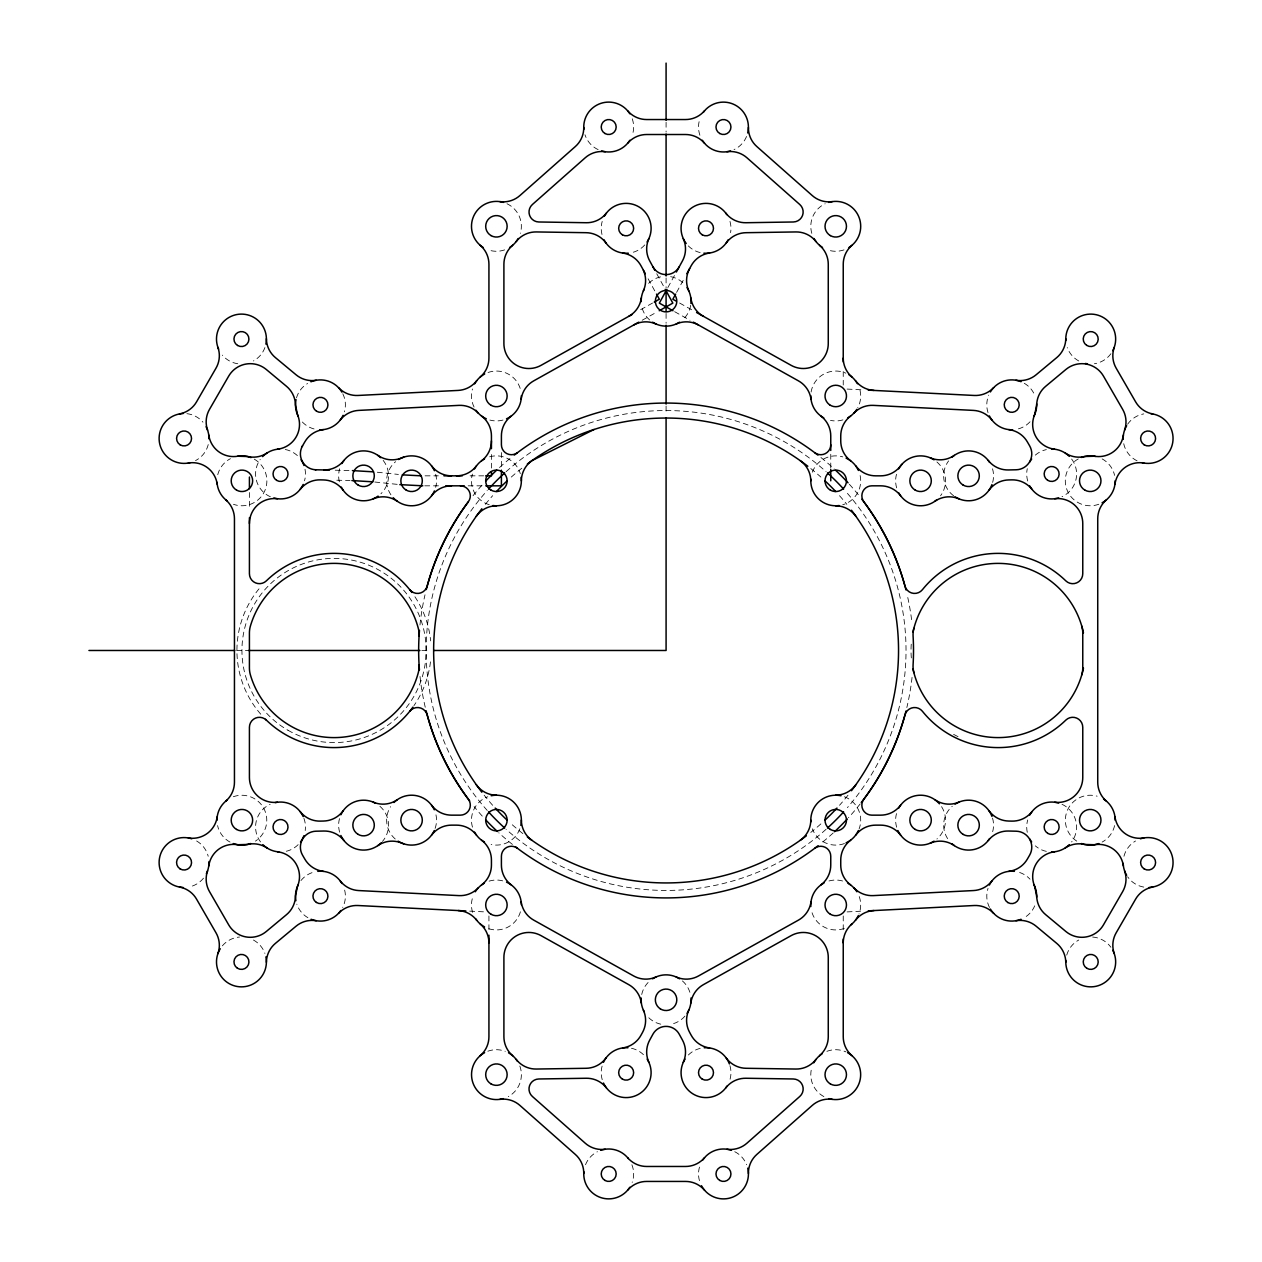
<?xml version="1.0" encoding="UTF-8"?>
<svg xmlns="http://www.w3.org/2000/svg" width="1262" height="1262" viewBox="0 0 1262 1262"><rect width="100%" height="100%" fill="white"/><g stroke="black" fill="none" stroke-linecap="round" stroke-linejoin="round"><path stroke-width="0.75" stroke-dasharray="5 3.75" d="M667.85 287.578L674.476 275.479M676.574 292.421L684.982 277.088M640.67 309.663L652.549 303.038M642.184 320.248L655.814 312.645M847.086 911.905L860.542 911.227M425.073 475.837L438.293 475.837M470.079 475.837L483.661 475.837M424.726 485.823L440.028 485.823M468.17 485.823L481.863 485.823M236.672 650.482L248.488 650.482M421.839 650.482L429.711 650.482M335.235 470.205L350.52 470.552M336.796 480.223L350.031 480.522M847.086 389.075L862.467 389.848M469.701 911.132L485.097 911.905M377.322 472.24L398.413 474.433M374.798 482.021L399.802 484.624M953.583 734.358L958.726 737.024M679.619 303.038L693.185 310.61M674.649 311.682L689.983 320.248M656.745 273.744L664.317 287.578M648.132 278.792L655.593 292.421M843.237 371.549L843.237 385.02M843.237 915.96L843.237 931.356M830.759 454.241L830.759 469.432M666.084 122.24L666.084 132.084M666.084 277.955L666.084 287.799M666.084 313.433L666.084 323.293M666.084 406.064L666.084 413.952M501.408 452.569L501.408 468.218M491.439 454.494L491.439 468.076M488.93 915.96L488.93 929.431M249.419 492.511L249.419 509.943M1071.627 459.021A24.956 24.956 0 0 1 1062.02 496.676M1027.71 481.011A24.956 24.956 0 0 1 1027.268 468.675M1035.313 455.125A24.956 24.956 0 0 1 1046.34 449.603M936.925 461.971A24.956 24.956 0 0 1 940.553 495.777M896.635 487.858A24.956 24.956 0 0 1 896.635 473.802M992.531 468.801A24.956 24.956 0 0 1 992.531 482.857M953.646 495.808A24.956 24.956 0 0 1 948.614 460.882M992.531 818.107A24.956 24.956 0 0 1 992.531 832.179M947.604 838.631A24.956 24.956 0 0 1 952.258 806.292M941.562 806.655A24.956 24.956 0 0 1 936.925 839.009M896.635 827.178A24.956 24.956 0 0 1 896.635 813.122M729.941 1065.617A24.956 24.956 0 0 1 729.389 1081.376M688.358 1055A24.956 24.956 0 0 1 700.694 1048.265M1062.02 804.304A24.956 24.956 0 0 1 1071.627 841.943M1046.34 851.377A24.956 24.956 0 0 1 1035.313 845.856M1027.268 832.305A24.956 24.956 0 0 1 1027.71 819.969M303.905 818.281A24.956 24.956 0 0 1 305.215 830.554M298.163 844.641A24.956 24.956 0 0 1 285.827 851.377M260.54 841.943A24.956 24.956 0 0 1 270.163 804.304M602.226 1079.673A24.956 24.956 0 0 1 602.226 1065.617M631.473 1048.265A24.956 24.956 0 0 1 645.024 1056.31M684.935 1016.131A24.956 24.956 0 0 1 671.384 1024.176M660.783 1024.176A24.956 24.956 0 0 1 648.447 1017.44M641.711 994.488A24.956 24.956 0 0 1 649.741 980.937M682.427 980.937A24.956 24.956 0 0 1 690.472 994.488M435.974 814.842A24.956 24.956 0 0 1 434.964 828.866M395.243 839.009A24.956 24.956 0 0 1 390.605 806.655M379.909 806.292A24.956 24.956 0 0 1 382.433 841.486M339.636 832.179A24.956 24.956 0 0 1 339.636 818.107M690.677 305.372A24.956 24.956 0 0 1 682.553 319.933M649.63 319.933A24.956 24.956 0 0 1 641.869 307.218M648.621 283.366A24.956 24.956 0 0 1 663.323 276.378M670.658 276.662A24.956 24.956 0 0 1 684.824 284.707M644.772 244.938A24.956 24.956 0 0 1 632.01 252.589M601.99 234.495A24.956 24.956 0 0 1 602.195 221.418M729.988 221.418A24.956 24.956 0 0 1 730.572 232.65M700.158 252.589A24.956 24.956 0 0 1 687.396 244.938M847.417 493.363A239.938 239.938 0 0 1 847.417 807.617M826.074 829.308A239.938 239.938 0 0 1 506.094 829.308M487.258 810.472A239.938 239.938 0 0 1 487.258 490.508M506.094 471.672A239.938 239.938 0 0 1 826.074 471.672M342.807 393.76A24.956 24.956 0 0 1 344.384 411.854M314.064 428.954A24.956 24.956 0 0 1 301.46 421.035M296.491 397.83A24.956 24.956 0 0 1 307.581 383.459M305.025 469.259A24.956 24.956 0 0 1 304.521 480.79M270.368 496.771A24.956 24.956 0 0 1 260.24 459.447M285.259 449.477A24.956 24.956 0 0 1 298.652 456.844M502.954 420.072A24.956 24.956 0 0 1 489.893 420.072M474.07 407.074A24.956 24.956 0 0 1 472.477 388.98M488.047 372.495A24.956 24.956 0 0 1 520.701 390.274M912.047 677.378A247.431 247.431 0 0 1 906.842 707.525M860.148 803.973A247.431 247.431 0 0 1 848.474 817.681M833.204 832.952A247.431 247.431 0 0 1 820.899 843.489M512.435 844.42A247.431 247.431 0 0 1 498.742 832.746M482.273 816.12A247.431 247.431 0 0 1 474.086 806.544M425.247 707.241A247.431 247.431 0 0 1 419.899 675.296M419.978 624.974A247.431 247.431 0 0 1 425.01 594.812M473.061 495.682A247.431 247.431 0 0 1 483.125 483.93M499.515 467.524A247.431 247.431 0 0 1 511.284 457.475M820.947 457.522A247.431 247.431 0 0 1 834.245 468.991M849.358 484.261A247.431 247.431 0 0 1 859.469 496.155M907.772 597.51A247.431 247.431 0 0 1 911.921 622.529M383.159 460.378A24.956 24.956 0 0 1 380.919 493.773M339.352 481.832A24.956 24.956 0 0 1 339.652 468.77M435.674 474.291A24.956 24.956 0 0 1 435.674 487.353M390.92 494.799A24.956 24.956 0 0 1 395.605 461.671M430.468 661.856A97.095 97.095 0 0 1 413.936 705.663M260.745 714.182A97.095 97.095 0 0 1 260.351 587.24M414.93 596.784A97.095 97.095 0 0 1 430.657 640.891M911.338 657.928A87.125 87.125 0 0 1 911.338 643.036M1110.907 353.723A24.956 24.956 0 0 1 1094.406 363.74M1078.726 360.948A24.956 24.956 0 0 1 1067.258 347.555M1137.109 460.851A24.956 24.956 0 0 1 1123.574 442.962M1127.613 424.221A24.956 24.956 0 0 1 1143.766 413.889M1098.823 504.248A24.956 24.956 0 0 1 1067.526 491.139A24.956 24.956 0 0 1 1078.269 458.942M1102.136 458.895A24.956 24.956 0 0 1 1114.598 475.395M1114.598 825.585A24.956 24.956 0 0 1 1102.136 842.085M1076.738 841.123A24.956 24.956 0 0 1 1097.135 796.18M1143.766 887.091A24.956 24.956 0 0 1 1127.613 876.759M1123.953 856.267A24.956 24.956 0 0 1 1135.532 840.981M1066.706 955.129A24.956 24.956 0 0 1 1078.726 940.032M1092.624 937.035A24.956 24.956 0 0 1 1110.907 947.257M859.233 896.572A24.956 24.956 0 0 1 858.996 914.035M844.31 928.422A24.956 24.956 0 0 1 811.324 910.06M828.992 880.971A24.956 24.956 0 0 1 843.063 881.128M823.881 1096.599A24.956 24.956 0 0 1 811.766 1067.731M826.894 1051.325A24.956 24.956 0 0 1 845.966 1051.893M1034.714 905.832A24.956 24.956 0 0 1 1024.271 917.711M989.503 907.473A24.956 24.956 0 0 1 988.02 888.369M1019.617 872.468A24.956 24.956 0 0 1 1030.029 879.188M699.448 1180.696A24.956 24.956 0 0 1 699.669 1166.467M734.752 1151.701A24.956 24.956 0 0 1 746.662 1164.731M631.899 1164.763A24.956 24.956 0 0 1 632.167 1182.415M585.505 1164.731A24.956 24.956 0 0 1 597.415 1151.701M519.849 1066.043A24.956 24.956 0 0 1 508.286 1096.599M487.842 1051.214A24.956 24.956 0 0 1 505.273 1051.325M520.417 911.795A24.956 24.956 0 0 1 487.858 928.422M472.587 912.347A24.956 24.956 0 0 1 472.935 896.572M489.104 881.128A24.956 24.956 0 0 1 503.175 880.971M344.652 890.089A24.956 24.956 0 0 1 342.68 907.473M307.896 917.711A24.956 24.956 0 0 1 296.822 904.16M300.971 880.545A24.956 24.956 0 0 1 314.254 871.963M222.364 945.837A24.956 24.956 0 0 1 239.543 937.035M253.441 940.032A24.956 24.956 0 0 1 264.91 953.409M203.482 878.194A24.956 24.956 0 0 1 190.152 886.713M196.635 840.981A24.956 24.956 0 0 1 208.214 856.267M233.344 796.732A24.956 24.956 0 0 1 255.429 841.123M230.031 842.085A24.956 24.956 0 0 1 217.569 825.585M254.277 459.147A24.956 24.956 0 0 1 264.594 491.265A24.956 24.956 0 0 1 233.47 504.295M217.742 474.717A24.956 24.956 0 0 1 230.457 458.658M208.246 444.571A24.956 24.956 0 0 1 195.531 460.614M186.902 413.668A24.956 24.956 0 0 1 202.945 422.155M264.91 347.555A24.956 24.956 0 0 1 253.441 360.948M237.761 363.74A24.956 24.956 0 0 1 222.364 355.143M506.993 203.734A24.956 24.956 0 0 1 520.354 233.36M504.626 249.892A24.956 24.956 0 0 1 488.22 249.892M632.262 118.817A24.956 24.956 0 0 1 632.262 135.239M598.141 149.626A24.956 24.956 0 0 1 584.969 134.75M746.552 136.485A24.956 24.956 0 0 1 734.027 149.626M699.905 135.239A24.956 24.956 0 0 1 699.905 118.817M843.962 249.892A24.956 24.956 0 0 1 827.541 249.892M811.813 233.36A24.956 24.956 0 0 1 825.174 203.734M860.053 390.384A24.956 24.956 0 0 1 857.75 407.768M842.874 419.899A24.956 24.956 0 0 1 830.475 420.388M811.103 392.056A24.956 24.956 0 0 1 845.808 373.158M1030.029 421.792A24.956 24.956 0 0 1 1017.913 429.001M988.02 412.611A24.956 24.956 0 0 1 988.745 395.132M1024.271 383.269A24.956 24.956 0 0 1 1034.714 395.148M848.001 795.202A232.46 232.46 0 0 1 839.514 805.282M820.868 823.912A232.46 232.46 0 0 1 810.788 832.415M522.862 833.583A232.46 232.46 0 0 1 511.299 823.912M492.653 805.282A232.46 232.46 0 0 1 484.166 795.202M485.349 504.311A232.46 232.46 0 0 1 492.653 495.698M511.299 477.068A232.46 232.46 0 0 1 522.862 467.397M810.788 468.565A232.46 232.46 0 0 1 820.868 477.068M839.514 495.698A232.46 232.46 0 0 1 846.818 504.311M519.834 828.787A24.956 24.956 0 0 1 491.139 844.53M472.477 827.162A24.956 24.956 0 0 1 487.779 796.748M489.246 504.721A24.956 24.956 0 0 1 472.398 474.086M489.672 456.797A24.956 24.956 0 0 1 520.323 473.644M860.132 475.553A24.956 24.956 0 0 1 842.685 504.784M812.334 472.193A24.956 24.956 0 0 1 842.764 456.876M844.388 796.748A24.956 24.956 0 0 1 859.138 828.85M844.452 843.537A24.956 24.956 0 0 1 812.334 828.787M287.988 730.256A92.11 92.11 0 0 0 426.146 650.482A92.11 92.11 0 0 0 287.988 570.724A92.11 92.11 0 0 0 287.988 730.256"/><path stroke-width="1.5" d="M666.904 289.298L659.332 303.117L672.962 310.736M676.369 272.024L682.442 260.934A24.956 24.956 0 0 0 683.278 238.644M675.643 294.125L672.835 299.236L676.227 301.129M686.843 273.68L691.197 265.73A24.956 24.956 0 0 1 709.544 253.031M302.123 446.527L304.805 441.905A24.956 24.956 0 0 1 323.419 429.601M460.346 485.823A9.986 9.986 0 0 1 468.328 501.787C449.587 527.09 435.611 555.737 427.187 586.073A9.986 9.986 0 0 1 409.771 589.717M901.841 464.337L900.626 465.852A24.956 24.956 0 0 1 880.655 475.837L875.67 475.837A24.956 24.956 0 0 1 855.715 465.852M632.199 314.412L541.035 365.349A24.956 24.956 0 0 1 503.901 343.564L503.901 264.247A24.956 24.956 0 0 1 512.64 245.285M654.237 302.075L659.332 299.236L656.524 294.125M638.777 322.157L533.7 380.872A24.956 24.956 0 0 0 521.143 399.328M659.221 310.736L672.835 303.117L665.263 289.298M594.055 429.474L531.917 460.662A24.956 24.956 0 0 0 521.364 480.932M403.666 457.159L401.837 457.854A24.956 24.956 0 0 1 377.843 455.361M208.782 435.043A24.956 24.956 0 0 0 237.713 456.229L247.573 456.513A24.956 24.956 0 0 0 266.866 453.105M868.224 910.848L974.232 905.517A24.956 24.956 0 0 1 993.604 913.294M421.287 475.837L402.262 474.843M443.956 475.837L462.318 475.837M485.602 475.837L491.439 475.837L491.439 471.956M422.817 485.823L399.802 484.624M445.77 485.823L464.258 485.823M485.775 485.823L501.408 485.823L501.408 470.174M88.939 650.482L234.7 650.482M248.488 650.482L419.867 650.482M433.655 650.482L666.084 650.482L666.084 417.896M315.2 469.764L329.508 470.079M352.429 470.6L373.489 471.846M351.909 480.57L372.874 481.816M868.224 390.132L974.232 395.463A24.956 24.956 0 0 0 993.604 387.686M465.867 910.943L357.935 905.517A24.956 24.956 0 0 0 338.563 913.294M403.666 843.805L401.837 843.126A24.956 24.956 0 0 0 377.843 845.619M696.577 312.503L791.148 365.349A24.956 24.956 0 0 0 828.266 343.564L828.266 264.247A24.956 24.956 0 0 0 819.527 245.285M693.39 322.157L798.467 380.872A24.956 24.956 0 0 1 811.024 399.328M654.852 270.289L649.725 260.934A24.956 24.956 0 0 1 648.889 238.644M643.462 270.273L645.324 273.68M843.237 361.926L843.237 264.247A24.956 24.956 0 0 1 851.96 245.285M843.237 939.054L843.237 1036.733A24.956 24.956 0 0 0 851.96 1055.679M830.759 450.439L830.759 435.911A24.956 24.956 0 0 0 820.773 415.955M830.759 469.432L830.759 480.822M666.084 63.1L666.084 120.269M666.084 134.056L666.084 275.984M666.084 289.771L666.084 311.462M666.084 325.249L666.084 404.108M491.439 448.673L491.439 435.911A24.956 24.956 0 0 0 481.453 415.955M488.93 935.205L488.93 1036.733A24.956 24.956 0 0 1 480.207 1055.679M249.419 477.036L249.419 488.646M249.419 517.688L249.419 573.721A9.986 9.986 0 0 0 266.345 580.867A97.095 97.095 0 0 1 411.917 592.493M507.15 820.158A10.727 10.727 0 0 1 491.06 829.449A10.727 10.727 0 0 1 491.06 810.867A10.727 10.727 0 0 1 507.15 820.158A232.46 232.46 0 0 1 495.193 808.059M1058.676 497.922A24.956 24.956 0 0 1 1029.745 485.933M1029.745 462.018A24.956 24.956 0 0 1 1031.669 459.021M1051.64 449.035A24.956 24.956 0 0 1 1069.293 456.339M936.925 499.689A24.956 24.956 0 0 1 898.686 492.779M898.686 468.865A24.956 24.956 0 0 1 934.069 459.841M991.964 484.561A24.956 24.956 0 0 1 955.097 496.818M952.258 456.986A24.956 24.956 0 0 1 989.582 462.349M989.582 838.631A24.956 24.956 0 0 1 952.258 843.994M955.097 804.146A24.956 24.956 0 0 1 991.964 816.419M934.069 841.139A24.956 24.956 0 0 1 897.881 830.522M898.686 808.201A24.956 24.956 0 0 1 939.433 803.815M726.991 1086.14A24.956 24.956 0 0 1 692.522 1093.633A24.956 24.956 0 0 1 685.014 1059.165M704.228 1047.76A24.956 24.956 0 0 1 729.389 1063.929M1069.293 844.641A24.956 24.956 0 0 1 1051.64 851.945M1031.669 841.943A24.956 24.956 0 0 1 1029.745 838.962M1029.745 815.047A24.956 24.956 0 0 1 1058.676 803.058M303.905 835.712A24.956 24.956 0 0 1 300.498 841.943M278.744 851.882A24.956 24.956 0 0 1 262.875 844.641M275.211 802.616A24.956 24.956 0 0 1 303.211 816.624M647.154 1059.165A24.956 24.956 0 0 1 638.115 1094.548A24.956 24.956 0 0 1 603.473 1083.017M603.473 1062.288A24.956 24.956 0 0 1 627.94 1047.76M690.977 998.021A24.956 24.956 0 0 1 687.08 1013.291M644.188 1011.745A24.956 24.956 0 0 1 641.191 998.021M652.596 978.807A24.956 24.956 0 0 1 679.571 978.807M434.286 830.522A24.956 24.956 0 0 1 398.098 841.139M393.949 802.506A24.956 24.956 0 0 1 434.286 809.794M381.219 842.779A24.956 24.956 0 0 1 340.882 835.507M340.882 814.779A24.956 24.956 0 0 1 375.54 803.247M643.368 290.875A24.956 24.956 0 0 0 642.532 268.569L640.97 265.73A24.956 24.956 0 0 0 622.623 253.031M641.364 297.848A24.956 24.956 0 0 1 628.807 316.305M687.033 287.641A24.956 24.956 0 0 1 690.929 303.511M679.524 322.204A24.956 24.956 0 0 1 652.643 322.204M641.143 301.618A24.956 24.956 0 0 1 644.188 289.219M688.8 290.875A24.956 24.956 0 0 1 689.651 268.569M703.36 316.305A24.956 24.956 0 0 1 690.819 297.848M604.356 216.196A24.956 24.956 0 0 1 639.045 206.952A24.956 24.956 0 0 1 647.075 241.941M628.287 253.189A24.956 24.956 0 0 1 603.993 239.78M605.981 242.982A24.956 24.956 0 0 0 586.167 232.697L536.255 231.94A24.956 24.956 0 0 0 516.142 241.61M518.209 238.502A24.956 24.956 0 0 1 509.643 247.494M483.204 247.494A24.956 24.956 0 0 1 503.522 202.409M728.174 239.78A24.956 24.956 0 0 1 703.896 253.189M686.197 243.487A24.956 24.956 0 0 1 691.544 207.993A24.956 24.956 0 0 1 726.833 214.587M726.186 242.982A24.956 24.956 0 0 1 746 232.697L795.912 231.94A24.956 24.956 0 0 1 816.025 241.61M828.645 202.409A24.956 24.956 0 0 1 848.979 247.494M822.524 247.494A24.956 24.956 0 0 1 813.974 238.502M606.438 213.057A24.956 24.956 0 0 1 586.325 222.727L538.811 221.986A9.986 9.986 0 0 1 532.359 204.539L585.252 157.75A24.956 24.956 0 0 1 605.239 151.74M725.729 213.057A24.956 24.956 0 0 0 745.842 222.727L793.356 221.986A9.986 9.986 0 0 0 799.808 204.539L746.915 157.75A24.956 24.956 0 0 0 726.928 151.74M679.208 266.834A14.97 14.97 0 0 1 652.959 266.834M703.36 112.271A24.956 24.956 0 0 1 747.703 132.952M730.556 150.951A24.956 24.956 0 0 1 702.319 140.256M704.511 143.237A24.956 24.956 0 0 0 685.55 134.513L646.617 134.513A24.956 24.956 0 0 0 627.656 143.237M629.848 140.256A24.956 24.956 0 0 1 601.611 150.951M583.849 129.292A24.956 24.956 0 0 1 629.848 113.801M606.438 1087.923A24.956 24.956 0 0 0 586.325 1078.253L538.811 1078.978A9.986 9.986 0 0 0 532.359 1096.441L585.252 1143.214A24.956 24.956 0 0 0 605.239 1149.24M648.889 1062.336A24.956 24.956 0 0 1 649.725 1040.046L652.959 1034.146A14.97 14.97 0 0 1 679.208 1034.146L682.442 1040.046A24.956 24.956 0 0 1 683.278 1062.336M725.729 1087.923A24.956 24.956 0 0 1 745.842 1078.253L793.356 1078.978A9.986 9.986 0 0 1 799.808 1096.441L746.915 1143.214A24.956 24.956 0 0 1 726.928 1149.24M747.751 1168.17A24.956 24.956 0 0 1 701.467 1185.712M702.792 1159.983A24.956 24.956 0 0 1 731.439 1150.297M704.511 1157.727A24.956 24.956 0 0 1 685.55 1166.467L646.617 1166.467A24.956 24.956 0 0 1 627.656 1157.727M629.801 1187.258A24.956 24.956 0 0 1 583.849 1171.735M600.728 1150.297A24.956 24.956 0 0 1 628.318 1158.532M726.186 1057.982A24.956 24.956 0 0 0 746 1068.283L795.912 1069.04A24.956 24.956 0 0 0 816.025 1059.37M709.544 1047.949A24.956 24.956 0 0 1 691.197 1035.25L689.651 1032.411A24.956 24.956 0 0 1 688.8 1010.105M690.819 1003.132A24.956 24.956 0 0 1 703.36 984.676L791.148 935.631A24.956 24.956 0 0 1 828.266 957.401L828.266 1036.733A24.956 24.956 0 0 1 819.527 1055.679M847.575 1052.682A24.956 24.956 0 0 1 828.803 1098.618M813.785 1062.809A24.956 24.956 0 0 1 822.146 1053.738M641.364 1003.132A24.956 24.956 0 0 0 628.807 984.676L541.035 935.631A24.956 24.956 0 0 0 503.901 957.401L503.901 1036.733A24.956 24.956 0 0 0 512.64 1055.679M643.368 1010.105A24.956 24.956 0 0 1 642.532 1032.411L640.97 1035.25A24.956 24.956 0 0 1 622.623 1047.949M605.981 1057.982A24.956 24.956 0 0 1 586.167 1068.283L536.255 1069.04A24.956 24.956 0 0 1 516.142 1059.37M503.364 1098.618A24.956 24.956 0 0 1 484.608 1052.682M508.507 1052.808A24.956 24.956 0 0 1 517.483 1061.263M843.631 811.892A239.938 239.938 0 0 1 827.478 828.03M504.69 828.03A239.938 239.938 0 0 1 488.536 811.892M488.536 489.088A239.938 239.938 0 0 1 504.69 472.95M827.478 472.95A239.938 239.938 0 0 1 843.631 489.088M207.583 430.137A24.956 24.956 0 0 1 209.508 409.361L228.674 376.155A24.956 24.956 0 0 1 266.25 369.45L286.506 386.33A24.956 24.956 0 0 1 295.497 405.165L297.501 414.63A24.956 24.956 0 0 1 277.53 449.209M190.152 462.649A24.956 24.956 0 0 1 159.359 441.952A24.956 24.956 0 0 1 183.179 413.526M206.085 426.745A24.956 24.956 0 0 1 209.003 438.876M227.128 500.904A24.956 24.956 0 0 1 217.017 482.321M237.713 456.229A24.956 24.956 0 0 1 251.012 457.585M303.18 484.434A24.956 24.956 0 0 1 273.822 498.017M262.606 456.607A24.956 24.956 0 0 1 279.47 449.051M301.097 459.857A24.956 24.956 0 0 1 304 465.52M343.075 415.324A24.956 24.956 0 0 1 319.649 429.774M298.305 416.35A24.956 24.956 0 0 1 296.034 399.628M310.909 381.787A24.956 24.956 0 0 1 341.907 392.135M207.583 870.827A24.956 24.956 0 0 0 209.508 891.619L228.674 924.825A24.956 24.956 0 0 0 266.25 931.53L286.506 914.65A24.956 24.956 0 0 0 295.497 895.815L297.501 886.334A24.956 24.956 0 0 0 277.53 851.771M208.987 861.567A24.956 24.956 0 0 1 206.369 873.683M183.053 887.454A24.956 24.956 0 0 1 159.501 858.128A24.956 24.956 0 0 1 191.745 838.788M208.782 865.921A24.956 24.956 0 0 1 237.713 844.735L247.573 844.452A24.956 24.956 0 0 1 266.866 847.875M250.681 843.521A24.956 24.956 0 0 1 233.281 843.552M216.969 820.284A24.956 24.956 0 0 1 227.097 800.092M340.835 910.533A24.956 24.956 0 0 1 311.099 919.272M295.907 900.705A24.956 24.956 0 0 1 298.084 885.056M317.772 871.332A24.956 24.956 0 0 1 341.955 883.495M1124.584 870.827A24.956 24.956 0 0 1 1122.659 891.619L1103.493 924.825A24.956 24.956 0 0 1 1065.917 931.53L1045.662 914.65A24.956 24.956 0 0 1 1036.67 895.815L1034.666 886.334A24.956 24.956 0 0 1 1054.638 851.771M1140.422 838.788A24.956 24.956 0 0 1 1172.666 858.128A24.956 24.956 0 0 1 1149.114 887.454M1126.65 875.26A24.956 24.956 0 0 1 1123.164 863.35M1123.385 865.921A24.956 24.956 0 0 0 1094.454 844.735L1084.594 844.452A24.956 24.956 0 0 0 1065.302 847.875M1098.902 843.552A24.956 24.956 0 0 1 1081.487 843.521M1103.603 799.083A24.956 24.956 0 0 1 1115.198 820.284M1021.068 919.272A24.956 24.956 0 0 1 990.37 909.034M989.376 885.056A24.956 24.956 0 0 1 1014.396 871.332M1034.083 885.056A24.956 24.956 0 0 1 1036.654 897.156M1124.584 430.137A24.956 24.956 0 0 0 1122.659 409.361L1103.493 376.155A24.956 24.956 0 0 0 1065.917 369.45L1045.662 386.33A24.956 24.956 0 0 0 1036.67 405.165L1034.666 414.63A24.956 24.956 0 0 0 1054.638 449.209M1150.897 413.668A24.956 24.956 0 0 1 1172.666 442.852A24.956 24.956 0 0 1 1142.142 462.681M1123.18 439.413A24.956 24.956 0 0 1 1126.65 425.72M1123.385 435.043A24.956 24.956 0 0 1 1094.454 456.229L1084.594 456.513A24.956 24.956 0 0 1 1065.302 453.105M1115.198 480.68A24.956 24.956 0 0 1 1102.073 502.797M1081.487 457.459A24.956 24.956 0 0 1 1095.479 456.434M1036.654 403.824A24.956 24.956 0 0 1 1034.083 415.924M1012.613 429.774A24.956 24.956 0 0 1 989.376 415.908M990.37 391.946A24.956 24.956 0 0 1 1021.068 381.692M905.99 711.027A247.431 247.431 0 0 1 861.268 802.553M847.259 819.006A247.431 247.431 0 0 1 834.529 831.721M818.076 845.729A247.431 247.431 0 0 1 515.275 846.644M497.417 831.516A247.431 247.431 0 0 1 485.933 820.095M469.622 800.897A247.431 247.431 0 0 1 426.099 710.727M419.426 669.917A247.431 247.431 0 0 1 419.473 630.353M426.272 589.559A247.431 247.431 0 0 1 468.328 501.787M485.744 481.09A247.431 247.431 0 0 1 496.692 470.142M514.312 455.077A247.431 247.431 0 0 1 817.886 455.093M835.681 470.332A247.431 247.431 0 0 1 848.032 482.825M861.883 499.231A247.431 247.431 0 0 1 905.974 589.906M491.439 440.911A24.956 24.956 0 0 1 481.453 460.867M476.468 465.852A24.956 24.956 0 0 1 456.497 475.837M451.512 475.837A24.956 24.956 0 0 1 431.557 465.852M343.958 460.425A24.956 24.956 0 0 1 323.782 469.953M316.005 469.779A15.964 15.964 0 0 1 302.533 445.833M521.364 395.684A24.956 24.956 0 0 1 506.519 418.81M486.327 418.81A24.956 24.956 0 0 1 475.948 410.26M474.622 383.853A24.956 24.956 0 0 1 484.718 373.962M478.298 413.147A24.956 24.956 0 0 0 458.926 405.37L358.692 410.402A24.956 24.956 0 0 0 340.188 420.088M521.111 477.257A24.956 24.956 0 0 1 492.843 505.526M474.465 468.959A24.956 24.956 0 0 1 484.561 458.879M434.412 490.918A24.956 24.956 0 0 1 393.192 497.685M398.587 459.526A24.956 24.956 0 0 1 434.412 470.726M378.111 496.108A24.956 24.956 0 0 1 341.324 487.132M341.86 463.564A24.956 24.956 0 0 1 380.682 457.664M856.851 409.314A24.956 24.956 0 0 1 847.827 417.832M823.786 417.896A24.956 24.956 0 0 1 810.803 395.684M849.026 374.877A24.956 24.956 0 0 1 857.482 383.727M853.869 413.147A24.956 24.956 0 0 1 873.241 405.37L973.475 410.402A24.956 24.956 0 0 1 991.979 420.088M850.714 415.955A24.956 24.956 0 0 0 840.744 435.911L840.744 440.911A24.956 24.956 0 0 0 850.714 460.867M839.198 505.541A24.956 24.956 0 0 1 810.851 479.15M846.092 458.122A24.956 24.956 0 0 1 858.444 470.474M954.324 455.361A24.956 24.956 0 0 1 930.331 457.854M988.209 460.425A24.956 24.956 0 0 0 1008.385 469.953L1016.162 469.779A15.964 15.964 0 0 0 1029.634 445.833L1027.363 441.905A24.956 24.956 0 0 0 1008.748 429.601M511.394 415.955A24.956 24.956 0 0 0 501.408 435.911L501.408 444.745A9.986 9.986 0 0 0 517.388 452.727M633.666 325.012A24.956 24.956 0 0 1 655.956 323.987M676.211 323.987A24.956 24.956 0 0 1 698.501 325.012M830.759 444.745A9.986 9.986 0 0 1 814.779 452.727M249.419 523.493A24.956 24.956 0 0 1 277.435 498.742M300.135 489.388A24.956 24.956 0 0 1 320.327 479.86L323.561 479.939A24.956 24.956 0 0 1 343.28 490.35M373.315 498.805A24.956 24.956 0 0 1 397.325 501.298M431.557 495.792A24.956 24.956 0 0 1 451.512 485.823M412.926 707.099A97.095 97.095 0 0 1 265.541 719.308M900.626 495.792A24.956 24.956 0 0 0 880.655 485.823L871.821 485.823A9.986 9.986 0 0 0 863.839 501.787C882.58 527.09 896.556 555.737 904.98 586.073A9.986 9.986 0 0 0 922.396 589.717A97.095 97.095 0 0 1 1065.822 580.867A9.986 9.986 0 0 0 1082.764 573.721L1082.764 523.493A24.956 24.956 0 0 0 1054.732 498.742M934.842 501.298A24.956 24.956 0 0 1 958.852 498.805M988.887 490.35A24.956 24.956 0 0 1 1008.622 479.939L1011.856 479.86A24.956 24.956 0 0 1 1032.032 489.388M900.626 805.188A24.956 24.956 0 0 1 880.655 815.157L871.821 815.157A9.986 9.986 0 0 1 863.839 799.177C882.58 773.89 896.556 745.227 904.98 714.907A9.986 9.986 0 0 1 922.396 711.247A97.095 97.095 0 0 0 1065.822 720.113A9.986 9.986 0 0 1 1082.764 727.259L1082.764 777.471A24.956 24.956 0 0 1 1054.732 802.238M958.852 802.175A24.956 24.956 0 0 1 934.842 799.682M988.887 810.614A24.956 24.956 0 0 0 1008.622 821.041L1011.856 821.12A24.956 24.956 0 0 0 1032.032 811.592M266.345 720.113A9.986 9.986 0 0 0 249.419 727.259L249.419 777.471A24.956 24.956 0 0 0 277.435 802.238M409.771 711.247A9.986 9.986 0 0 1 427.187 714.907C435.611 745.227 449.587 773.89 468.328 799.177A9.986 9.986 0 0 1 460.346 815.157L451.512 815.157A24.956 24.956 0 0 1 431.557 805.188M397.325 799.682A24.956 24.956 0 0 1 373.315 802.175M343.28 810.614A24.956 24.956 0 0 1 323.561 821.041L320.327 821.12A24.956 24.956 0 0 1 300.135 811.592M517.388 848.253A9.986 9.986 0 0 0 501.408 856.22L501.408 865.069A24.956 24.956 0 0 0 511.394 885.025M484.608 926.955A24.956 24.956 0 0 1 475.632 918.783M475.253 891.777A24.956 24.956 0 0 1 484.198 883.242M506.535 882.17A24.956 24.956 0 0 1 521.364 904.744M521.143 901.652A24.956 24.956 0 0 0 533.7 920.108L633.666 975.968A24.956 24.956 0 0 0 655.956 976.993M676.211 976.993A24.956 24.956 0 0 0 698.501 975.968L798.467 920.108A24.956 24.956 0 0 0 811.024 901.652M858.286 915.676A24.956 24.956 0 0 1 850.572 925.062M810.851 906.526A24.956 24.956 0 0 1 824.039 882.958M847.969 883.242A24.956 24.956 0 0 1 856.914 891.777M820.773 885.025A24.956 24.956 0 0 0 830.759 865.069L830.759 856.22A9.986 9.986 0 0 0 814.779 848.253M853.869 887.833A24.956 24.956 0 0 0 873.241 895.61L973.475 890.562A24.956 24.956 0 0 0 991.979 880.892M850.714 885.025A24.956 24.956 0 0 1 840.744 865.069L840.744 860.069A24.956 24.956 0 0 1 850.714 840.113M858.444 830.506A24.956 24.956 0 0 1 846.092 842.858M810.851 821.83A24.956 24.956 0 0 1 840.965 795.754M855.715 835.128A24.956 24.956 0 0 1 875.67 825.143L880.655 825.143A24.956 24.956 0 0 1 900.626 835.128M930.331 843.126A24.956 24.956 0 0 1 954.324 845.619M988.209 840.555A24.956 24.956 0 0 1 1008.385 831.027L1016.162 831.201A15.964 15.964 0 0 1 1029.634 855.147L1027.363 859.075A24.956 24.956 0 0 1 1008.748 871.364M478.298 887.833A24.956 24.956 0 0 1 458.926 895.61L358.692 890.562A24.956 24.956 0 0 1 340.188 880.892M481.453 885.025A24.956 24.956 0 0 0 491.439 865.069L491.439 860.069A24.956 24.956 0 0 0 481.453 840.113M491.218 795.754A24.956 24.956 0 0 1 520.827 825.364M484.482 842.054A24.956 24.956 0 0 1 474.512 832.1M476.468 835.128A24.956 24.956 0 0 0 456.497 825.143L451.512 825.143A24.956 24.956 0 0 0 431.557 835.128M343.958 840.555A24.956 24.956 0 0 0 323.782 831.027L316.005 831.201A15.964 15.964 0 0 0 302.533 855.147L304.805 859.075A24.956 24.956 0 0 0 323.419 871.364M1083.459 668.055A87.125 87.125 0 0 1 912.994 668.986M912.994 631.994A87.125 87.125 0 0 1 1083.459 632.925M1081.755 626.062A24.956 24.956 0 0 1 1082.764 633.051L1082.764 667.929A24.956 24.956 0 0 1 1081.755 674.918M913.877 672.614A24.956 24.956 0 0 1 913.089 664.822A247.431 247.431 0 0 0 913.089 636.143A24.956 24.956 0 0 1 913.877 628.366M419.079 664.822A24.956 24.956 0 0 1 418.306 672.614A87.125 87.125 0 0 1 250.412 674.918A24.956 24.956 0 0 1 249.419 667.929L249.419 633.051A24.956 24.956 0 0 1 250.412 626.062A87.125 87.125 0 0 1 418.306 628.366A24.956 24.956 0 0 1 419.079 636.143M1065.822 340.535A24.956 24.956 0 0 1 1095.984 314.664A24.956 24.956 0 0 1 1112.8 350.662M1087.229 363.771A24.956 24.956 0 0 1 1085.462 363.456M1114.251 347.365A24.956 24.956 0 0 0 1116.16 368.157L1135.626 401.868A24.956 24.956 0 0 0 1152.679 413.92M1065.775 338.737A24.956 24.956 0 0 1 1056.783 357.572L1036.086 374.814A24.956 24.956 0 0 1 1015.926 380.241M873.998 390.415A24.956 24.956 0 0 1 855.494 380.745M851.96 377.038A24.956 24.956 0 0 1 843.237 358.077M458.169 910.549A24.956 24.956 0 0 1 476.673 920.235M480.207 923.942A24.956 24.956 0 0 1 488.93 942.903M843.237 942.903A24.956 24.956 0 0 1 851.96 923.942M855.494 920.235A24.956 24.956 0 0 1 873.998 910.549M1114.961 484.229A24.956 24.956 0 0 1 1143.893 463.044M1106.458 499.784A24.956 24.956 0 0 0 1097.735 518.745L1097.735 782.235A24.956 24.956 0 0 0 1106.458 801.196M1143.893 837.936A24.956 24.956 0 0 1 1114.961 816.751M1152.679 887.044A24.956 24.956 0 0 0 1135.626 899.112L1116.16 932.823A24.956 24.956 0 0 0 1114.251 953.599M1112.8 950.302A24.956 24.956 0 0 1 1095.984 986.3A24.956 24.956 0 0 1 1065.822 960.445M1065.775 962.243A24.956 24.956 0 0 0 1056.783 943.408L1036.086 926.166A24.956 24.956 0 0 0 1015.926 920.739M832.289 1099.36A24.956 24.956 0 0 0 812.302 1105.37L756.837 1154.43A24.956 24.956 0 0 0 748.413 1173.534M704.511 1190.161A24.956 24.956 0 0 0 685.55 1181.437L646.617 1181.437A24.956 24.956 0 0 0 627.656 1190.161M583.754 1173.534A24.956 24.956 0 0 0 575.33 1154.43L519.865 1105.37A24.956 24.956 0 0 0 499.878 1099.36M316.241 920.739A24.956 24.956 0 0 0 296.097 926.166L275.384 943.408A24.956 24.956 0 0 0 266.392 962.243M265.888 956.88A24.956 24.956 0 0 1 237.067 986.474A24.956 24.956 0 0 1 220.251 948.74M217.916 953.599A24.956 24.956 0 0 0 216.007 932.823L196.541 899.112A24.956 24.956 0 0 0 179.504 887.044M217.206 816.751A24.956 24.956 0 0 1 188.275 837.936M225.709 801.196A24.956 24.956 0 0 0 234.448 782.235L234.448 518.745A24.956 24.956 0 0 0 225.709 499.784M188.275 463.044A24.956 24.956 0 0 1 217.206 484.229M179.504 413.92A24.956 24.956 0 0 0 196.541 401.868L216.007 368.157A24.956 24.956 0 0 0 217.916 347.365M218.578 349.053A24.956 24.956 0 0 1 238.849 314.238A24.956 24.956 0 0 1 265.888 344.1M266.392 338.737A24.956 24.956 0 0 0 275.384 357.572L296.097 374.814A24.956 24.956 0 0 0 316.241 380.241M338.563 387.686A24.956 24.956 0 0 0 357.935 395.463L458.169 390.415A24.956 24.956 0 0 0 476.673 380.745M480.207 377.038A24.956 24.956 0 0 0 488.93 358.077L488.93 264.247A24.956 24.956 0 0 0 480.207 245.285M499.878 201.62A24.956 24.956 0 0 0 519.865 195.594L575.33 146.55A24.956 24.956 0 0 0 583.754 127.446M627.656 110.804A24.956 24.956 0 0 0 646.617 119.543L685.55 119.543A24.956 24.956 0 0 0 704.511 110.804M748.413 127.446A24.956 24.956 0 0 0 756.837 146.55L812.302 195.594A24.956 24.956 0 0 0 832.289 201.62M851.471 510.242A232.46 232.46 0 0 1 851.471 790.722M836.974 808.059A232.46 232.46 0 0 1 825.032 820.095M806.323 835.87A232.46 232.46 0 0 1 527.358 837.006M481.847 792.22A232.46 232.46 0 0 1 481.847 508.744M496.471 491.533A232.46 232.46 0 0 1 507.135 480.869M527.358 463.974A232.46 232.46 0 0 1 807.822 466.246M825.032 480.869A232.46 232.46 0 0 1 835.696 491.533M496.518 795.202A24.956 24.956 0 0 1 476.247 784.648M531.917 840.318A24.956 24.956 0 0 1 521.364 820.048M810.803 820.048A24.956 24.956 0 0 1 800.25 840.318M855.92 784.648A24.956 24.956 0 0 1 835.649 795.202M835.649 505.778A24.956 24.956 0 0 1 855.92 516.332M800.25 460.662A24.956 24.956 0 0 1 810.803 480.932M476.247 516.332A24.956 24.956 0 0 1 496.518 505.778M830.38 914.272A10.727 10.727 0 0 0 846.471 904.98A10.727 10.727 0 0 0 830.38 895.689A10.727 10.727 0 0 0 830.38 914.272M491.06 914.272A10.727 10.727 0 0 0 507.15 904.98A10.727 10.727 0 0 0 491.06 895.689A10.727 10.727 0 0 0 491.06 914.272M830.38 1083.932A10.727 10.727 0 0 0 846.471 1074.64A10.727 10.727 0 0 0 830.38 1065.349A10.727 10.727 0 0 0 830.38 1083.932M491.06 1083.932A10.727 10.727 0 0 0 507.15 1074.64A10.727 10.727 0 0 0 491.06 1065.349A10.727 10.727 0 0 0 491.06 1083.932M491.06 235.615A10.727 10.727 0 0 0 507.15 226.324A10.727 10.727 0 0 0 491.06 217.032A10.727 10.727 0 0 0 491.06 235.615M830.38 235.615A10.727 10.727 0 0 0 846.471 226.324A10.727 10.727 0 0 0 830.38 217.032A10.727 10.727 0 0 0 830.38 235.615M491.06 405.291A10.727 10.727 0 0 0 507.15 396A10.727 10.727 0 0 0 491.06 386.708A10.727 10.727 0 0 0 491.06 405.291M491.06 490.113A10.727 10.727 0 0 0 507.15 480.822A10.727 10.727 0 0 0 491.06 471.531A10.727 10.727 0 0 0 491.06 490.113M830.38 829.449A10.727 10.727 0 0 0 846.471 820.158A10.727 10.727 0 0 0 830.38 810.867A10.727 10.727 0 0 0 830.38 829.449M830.38 490.113A10.727 10.727 0 0 0 846.471 480.822A10.727 10.727 0 0 0 830.38 471.531A10.727 10.727 0 0 0 830.38 490.113M406.222 490.113A10.727 10.727 0 0 0 422.313 480.822A10.727 10.727 0 0 0 406.222 471.531A10.727 10.727 0 0 0 406.222 490.113M406.222 829.449A10.727 10.727 0 0 0 422.313 820.158A10.727 10.727 0 0 0 406.222 810.867A10.727 10.727 0 0 0 406.222 829.449M236.562 829.449A10.727 10.727 0 0 0 252.652 820.158A10.727 10.727 0 0 0 236.562 810.867A10.727 10.727 0 0 0 236.562 829.449M236.562 490.113A10.727 10.727 0 0 0 252.652 480.822A10.727 10.727 0 0 0 236.562 471.531A10.727 10.727 0 0 0 236.562 490.113M1084.878 829.449A10.727 10.727 0 0 0 1100.969 820.158A10.727 10.727 0 0 0 1084.878 810.867A10.727 10.727 0 0 0 1084.878 829.449M915.218 829.449A10.727 10.727 0 0 0 931.309 820.158A10.727 10.727 0 0 0 915.218 810.867A10.727 10.727 0 0 0 915.218 829.449M915.218 490.113A10.727 10.727 0 0 0 931.309 480.822A10.727 10.727 0 0 0 915.218 471.531A10.727 10.727 0 0 0 915.218 490.113M358.219 485.129A10.727 10.727 0 0 0 374.309 475.837A10.727 10.727 0 0 0 358.219 466.546A10.727 10.727 0 0 0 358.219 485.129M357.793 834.182A10.727 10.727 0 0 0 374.293 825.632A10.727 10.727 0 0 0 358.645 815.615A10.727 10.727 0 0 0 357.793 834.182M660.278 1008.827A10.727 10.727 0 0 0 676.795 1000.309A10.727 10.727 0 0 0 661.162 990.26A10.727 10.727 0 0 0 660.278 1008.827M963.221 834.434A10.727 10.727 0 0 0 979.328 825.143A10.727 10.727 0 0 0 963.221 815.851A10.727 10.727 0 0 0 963.221 834.434M963.016 485.002A10.727 10.727 0 0 0 979.312 476.089A10.727 10.727 0 0 0 963.458 466.419A10.727 10.727 0 0 0 963.016 485.002M660.278 310.2A10.727 10.727 0 0 0 676.795 301.697A10.727 10.727 0 0 0 661.162 291.648A10.727 10.727 0 0 0 660.278 310.2M604.955 133.504A7.477 7.477 0 0 0 616.187 127.02A7.477 7.477 0 0 0 604.955 120.537A7.477 7.477 0 0 0 604.955 133.504M180.166 444.839A7.477 7.477 0 0 0 191.54 438.64A7.477 7.477 0 0 0 180.466 431.888A7.477 7.477 0 0 0 180.166 444.839M237.398 968.206A7.477 7.477 0 0 0 248.929 962.275A7.477 7.477 0 0 0 238.013 955.271A7.477 7.477 0 0 0 237.398 968.206M719.734 1180.427A7.477 7.477 0 0 0 730.95 1173.944A7.477 7.477 0 0 0 719.734 1167.46A7.477 7.477 0 0 0 719.734 1180.427M1144.208 868.919A7.477 7.477 0 0 0 1155.598 862.703A7.477 7.477 0 0 0 1144.524 855.952A7.477 7.477 0 0 0 1144.208 868.919M1086.677 345.362A7.477 7.477 0 0 0 1098.192 339.415A7.477 7.477 0 0 0 1087.292 332.411A7.477 7.477 0 0 0 1086.677 345.362M719.734 133.504A7.477 7.477 0 0 0 730.95 127.02A7.477 7.477 0 0 0 719.734 120.537A7.477 7.477 0 0 0 719.734 133.504M237.556 345.457A7.477 7.477 0 0 0 248.929 339.241A7.477 7.477 0 0 0 237.855 332.49A7.477 7.477 0 0 0 237.556 345.457M180.009 868.824A7.477 7.477 0 0 0 191.54 862.877A7.477 7.477 0 0 0 180.624 855.873A7.477 7.477 0 0 0 180.009 868.824M604.955 1180.427A7.477 7.477 0 0 0 616.187 1173.944A7.477 7.477 0 0 0 604.955 1167.46A7.477 7.477 0 0 0 604.955 1180.427M1086.819 968.301A7.477 7.477 0 0 0 1098.208 962.101A7.477 7.477 0 0 0 1087.134 955.35A7.477 7.477 0 0 0 1086.819 968.301M1144.066 444.745A7.477 7.477 0 0 0 1155.582 438.813A7.477 7.477 0 0 0 1144.681 431.809A7.477 7.477 0 0 0 1144.066 444.745M622.418 234.811A7.477 7.477 0 0 0 633.65 228.327A7.477 7.477 0 0 0 622.418 221.844A7.477 7.477 0 0 0 622.418 234.811M276.63 480.365A7.477 7.477 0 0 0 288.004 474.165A7.477 7.477 0 0 0 276.93 467.413A7.477 7.477 0 0 0 276.63 480.365M316.399 902.44A7.477 7.477 0 0 0 327.915 896.493A7.477 7.477 0 0 0 317.014 889.489A7.477 7.477 0 0 0 316.399 902.44M702.256 1079.136A7.477 7.477 0 0 0 713.487 1072.653A7.477 7.477 0 0 0 702.256 1066.169A7.477 7.477 0 0 0 702.256 1079.136M1047.76 833.393A7.477 7.477 0 0 0 1059.133 827.178A7.477 7.477 0 0 0 1048.059 820.426A7.477 7.477 0 0 0 1047.76 833.393M1007.675 411.128A7.477 7.477 0 0 0 1019.207 405.197A7.477 7.477 0 0 0 1008.291 398.177A7.477 7.477 0 0 0 1007.675 411.128M702.256 234.811A7.477 7.477 0 0 0 713.487 228.327A7.477 7.477 0 0 0 702.256 221.844A7.477 7.477 0 0 0 702.256 234.811M316.541 411.223A7.477 7.477 0 0 0 327.931 405.007A7.477 7.477 0 0 0 316.857 398.271A7.477 7.477 0 0 0 316.541 411.223M276.473 833.299A7.477 7.477 0 0 0 288.004 827.351A7.477 7.477 0 0 0 277.088 820.347A7.477 7.477 0 0 0 276.473 833.299M622.418 1079.136A7.477 7.477 0 0 0 633.65 1072.653A7.477 7.477 0 0 0 622.418 1066.169A7.477 7.477 0 0 0 622.418 1079.136M1007.833 902.535A7.477 7.477 0 0 0 1019.207 896.32A7.477 7.477 0 0 0 1008.133 889.568A7.477 7.477 0 0 0 1007.833 902.535M1047.602 480.27A7.477 7.477 0 0 0 1059.118 474.338A7.477 7.477 0 0 0 1048.217 467.319A7.477 7.477 0 0 0 1047.602 480.27M1084.878 490.113A10.727 10.727 0 0 0 1100.969 480.822A10.727 10.727 0 0 0 1084.878 471.531A10.727 10.727 0 0 0 1084.878 490.113M829.576 404.771A10.727 10.727 0 0 0 846.439 396.962A10.727 10.727 0 0 0 831.232 386.251A10.727 10.727 0 0 0 829.576 404.771"/></g></svg>
